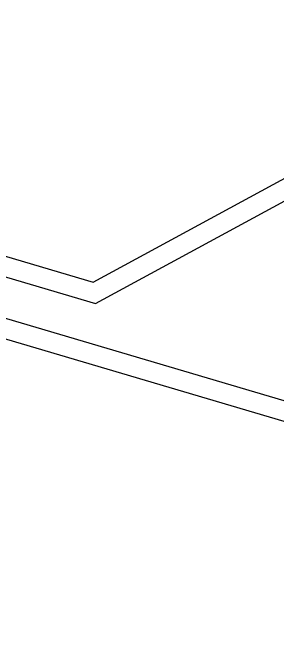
# Model space of a CAD drawing. Header units: millimetres. Extents: x 62878 to 70819, y -67946 to -61850.
# Drawn here: x 66961.74 to 66969.78, y -67012.19 to -66993.33 of the extents above; entities that cross this region are included whole.
import ezdxf

# ---------------------------------------------------------------- set-up
doc = ezdxf.new("R2010")
doc.units = ezdxf.units.MM
doc.layers.add('BAP', color=41, linetype='Continuous', lineweight=30)
doc.layers.add('DOĞRAMA-yeni', color=40, linetype='Continuous')

# ---------------------------------------------------------------- blocks, each defined once
blk = doc.blocks.new('SPANDREL 98')
at = {"layer": 'DOĞRAMA-yeni', "color": 122, "lineweight": -2}
for p, q in [((46263.988, 27295.909), (46251.566, 27302.668)), ((46263.92, 27295.264), (46251.497, 27302.023)), ((46270.03, 27297.693), (46263.988, 27295.909)), ((46270.2, 27297.118), (46263.92, 27295.264)), ((46272.919, 27296.669), (46178.747, 27268.831)), ((46272.993, 27296.066), (46179.013, 27268.284))]:
    blk.add_line(p, q, dxfattribs=at)

msp = doc.modelspace()

# ---------------------------------------------------------------- linework, layer by layer
at = {"layer": 'BAP'}
msp.add_lwpolyline([(66959.79, -66982.288), (67055.672, -67010.69, 1.006698)], format="xyb", close=True, dxfattribs=at)

# ---------------------------------------------------------------- block references
at = {"layer": 'DOĞRAMA-yeni', "xscale": -1, "rotation": 359.9612925110064}
msp.add_blockref('SPANDREL 98', (113209.725, -94328.681), dxfattribs=at)

doc.saveas('drawing.dxf')
